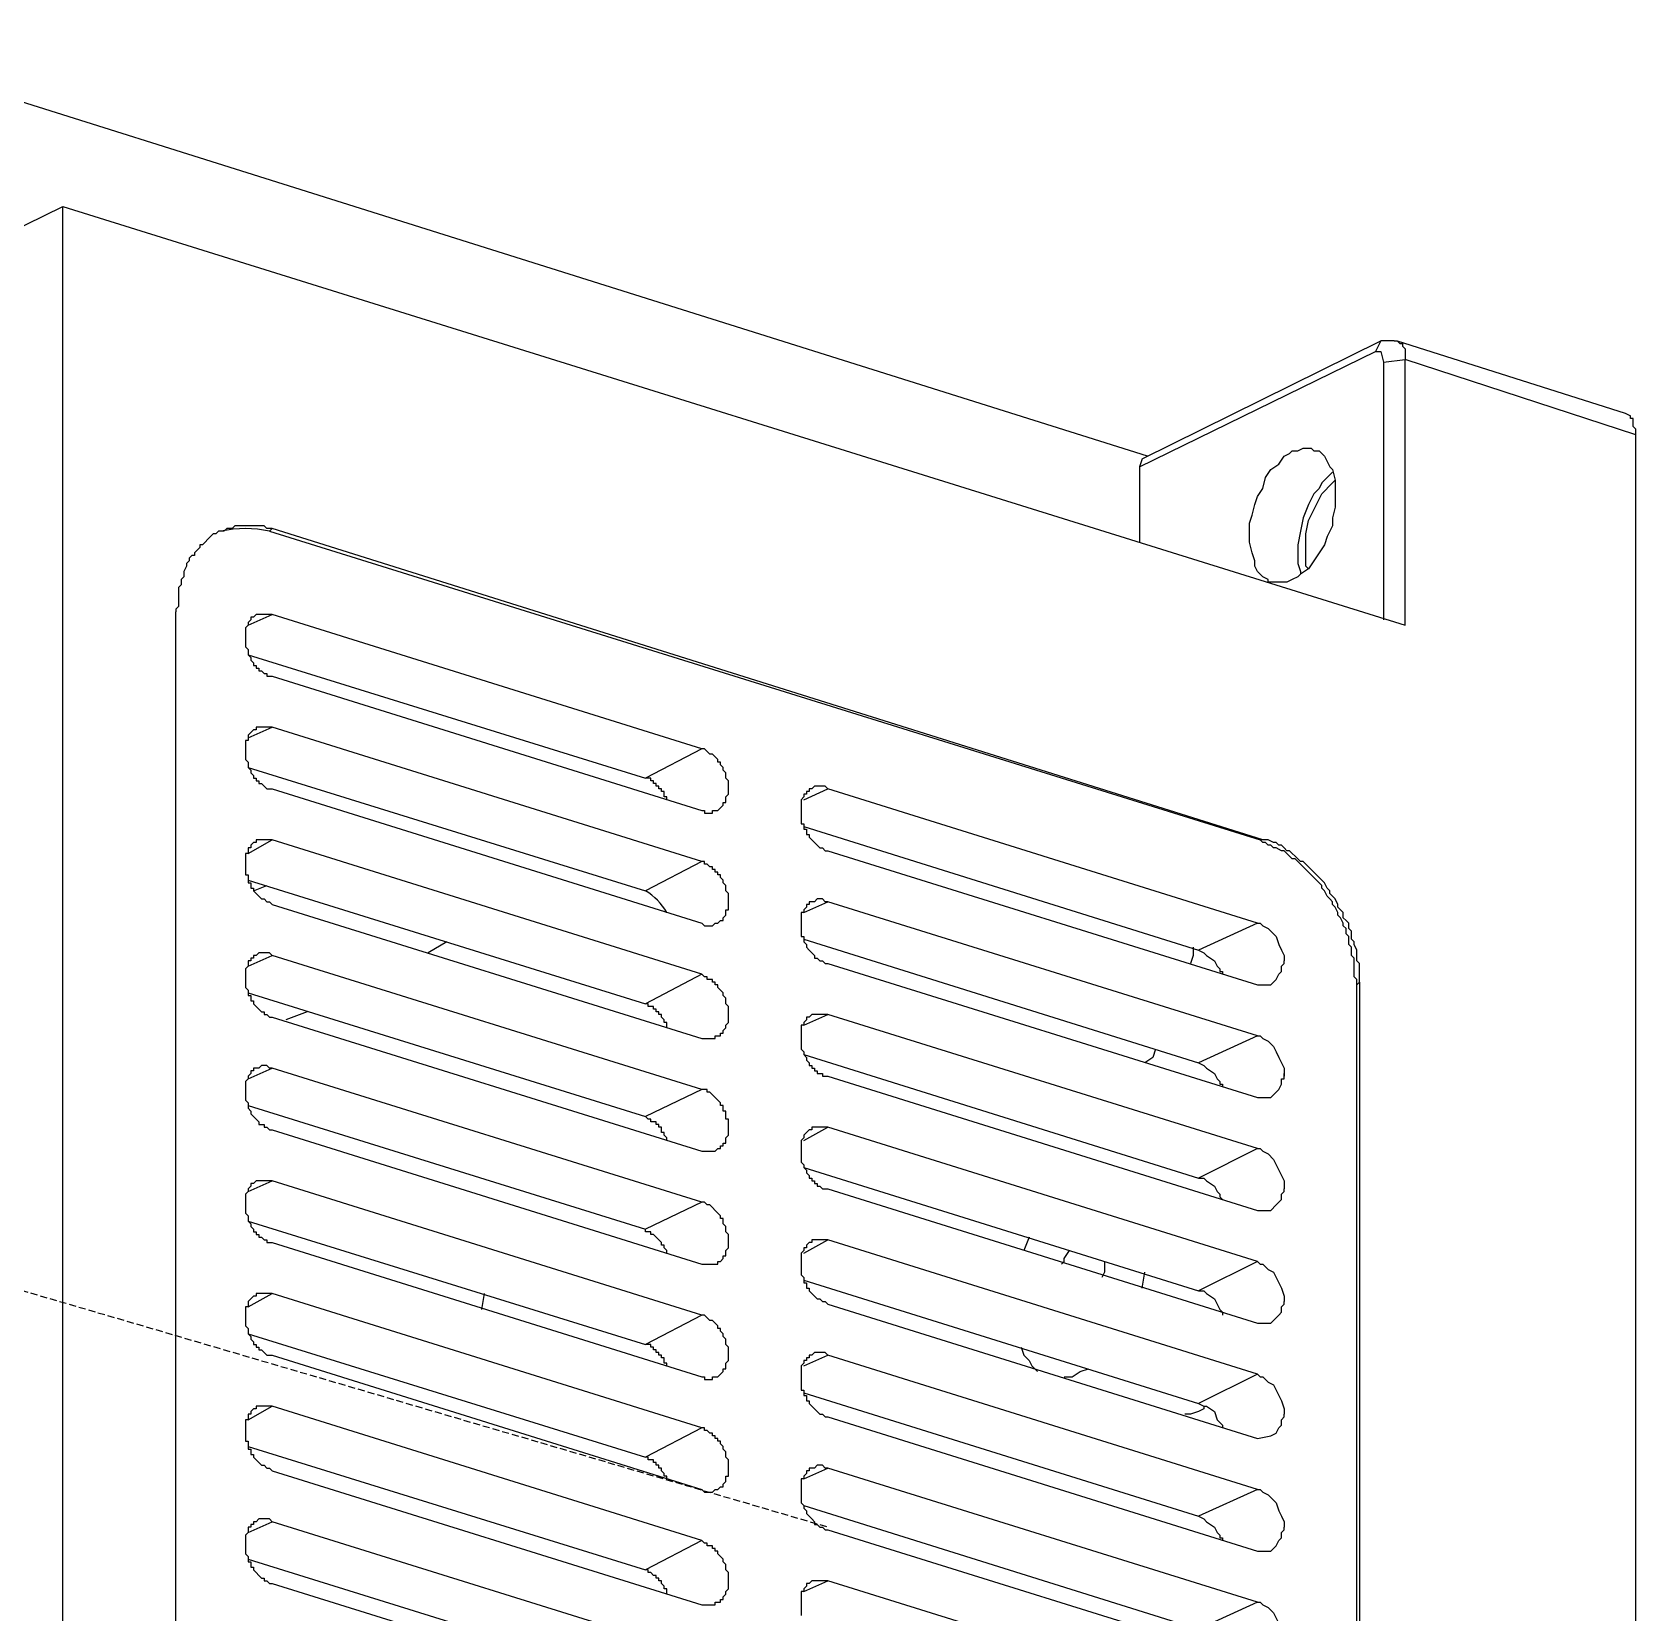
# Model space of a CAD drawing. Header units: millimetres. Extents: x 2689 to 2999, y 977 to 1485.
# Drawn here: x 2756.8 to 2808.9, y 1113.9 to 1165.3 of the extents above; entities that cross this region are included whole.
import ezdxf

# ---------------------------------------------------------------- set-up
doc = ezdxf.new("R2010")
doc.units = ezdxf.units.MM
doc.linetypes.add('PDF_IMPORT', pattern=[1, 0.8, -0.2])
doc.layers.add('PDF_几何图形', color=7, linetype='Continuous')

msp = doc.modelspace()

# ---------------------------------------------------------------- linework, layer by layer
at = {"layer": 'PDF_几何图形', "lineweight": -3}
for points in [[(2793.021, 1151.497), (2749.212, 1165.285)], [(2749.386, 1155.511), (2757.764, 1159.613)], [(2757.764, 1159.613), (2801.399, 1145.999)], [(2757.764, 1036.04), (2757.764, 1159.613)], [(2792.846, 1151.41), (2800.613, 1155.25)], [(2800.613, 1155.25), (2800.439, 1154.9)], [(2801.049, 1155.25), (2800.962, 1155.25), (2800.875, 1155.25), (2800.7, 1155.25), (2800.613, 1155.25)], [(2801.049, 1155.25), (2801.137, 1155.25)], [(2801.049, 1155.25), (2801.137, 1155.25), (2801.224, 1155.162), (2801.311, 1155.162), (2801.311, 1155.075), (2801.399, 1154.988), (2801.399, 1154.813), (2801.399, 1154.639)], [(2801.137, 1155.25), (2808.555, 1152.893), (2808.729, 1152.806)], [(2792.759, 1151.148), (2800.439, 1154.9)], [(2800.439, 1154.9), (2800.613, 1154.9)], [(2800.613, 1154.9), (2800.7, 1154.551)], [(2800.7, 1154.551), (2801.399, 1154.639)], [(2800.7, 1154.551), (2800.7, 1146.174)], [(2808.904, 1152.195), (2801.399, 1154.639)], [(2801.399, 1145.999), (2801.399, 1154.639)], [(2808.904, 1152.195), (2808.904, 1152.282), (2808.904, 1152.37), (2808.816, 1152.457), (2808.816, 1152.544), (2808.816, 1152.631), (2808.816, 1152.719), (2808.729, 1152.719), (2808.729, 1152.806)], [(2808.904, 1011.517), (2808.904, 1152.195)], [(2792.846, 1151.41), (2792.759, 1151.148)], [(2797.035, 1147.395), (2796.948, 1147.395), (2796.948, 1147.483), (2796.773, 1147.57), (2796.686, 1147.657), (2796.599, 1147.744), (2796.512, 1147.919), (2796.512, 1148.093), (2796.424, 1148.355), (2796.337, 1148.704), (2796.337, 1148.966), (2796.337, 1149.315), (2796.424, 1149.577), (2796.512, 1149.926), (2796.599, 1150.188), (2796.773, 1150.45), (2796.861, 1150.799), (2797.035, 1151.061), (2797.297, 1151.235), (2797.471, 1151.497), (2797.646, 1151.584), (2797.733, 1151.672)], [(2797.733, 1151.671), (2797.908, 1151.671), (2798.082, 1151.759), (2798.257, 1151.759), (2798.344, 1151.759), (2798.431, 1151.671)], [(2798.431, 1151.671), (2798.519, 1151.671), (2798.606, 1151.671), (2798.693, 1151.584), (2798.78, 1151.497), (2798.868, 1151.322), (2798.955, 1151.148), (2799.042, 1151.061), (2799.13, 1150.712), (2799.13, 1150.45), (2799.13, 1150.101), (2799.13, 1149.839), (2799.042, 1149.49), (2799.042, 1149.228), (2798.868, 1148.879), (2798.78, 1148.617), (2798.606, 1148.355), (2798.431, 1148.093), (2798.257, 1147.832), (2797.995, 1147.657), (2797.908, 1147.57), (2797.733, 1147.483)], [(2792.759, 1151.148), (2792.759, 1148.704)], [(2799.042, 1150.973), (2798.955, 1150.886), (2798.868, 1150.799), (2798.693, 1150.624), (2798.606, 1150.45), (2798.431, 1150.275), (2798.257, 1149.926), (2798.082, 1149.49), (2797.995, 1149.053), (2797.908, 1148.617), (2797.908, 1148.443), (2797.908, 1148.181), (2797.908, 1148.006), (2797.995, 1147.744)], [(2798.257, 1147.832), (2798.17, 1147.919), (2798.17, 1148.006), (2798.17, 1148.093), (2798.17, 1148.268), (2798.17, 1148.443), (2798.17, 1148.617), (2798.17, 1148.966), (2798.257, 1149.402), (2798.431, 1149.752), (2798.606, 1150.101), (2798.693, 1150.275), (2798.78, 1150.362), (2798.955, 1150.537), (2799.042, 1150.624), (2799.13, 1150.712)], [(2764.571, 1149.141), (2764.484, 1149.141), (2764.396, 1149.141), (2764.309, 1149.228), (2764.222, 1149.228), (2764.135, 1149.228), (2763.96, 1149.228), (2763.873, 1149.228), (2763.786, 1149.228), (2763.698, 1149.228), (2763.611, 1149.228), (2763.524, 1149.228), (2763.436, 1149.228), (2763.349, 1149.228), (2763.262, 1149.141), (2763.175, 1149.141), (2763.087, 1149.141), (2763, 1149.053), (2762.913, 1149.053), (2762.826, 1149.053), (2762.738, 1148.966), (2762.651, 1148.966), (2762.564, 1148.879), (2762.477, 1148.792), (2762.389, 1148.704), (2762.302, 1148.617), (2762.215, 1148.617), (2762.215, 1148.53), (2762.127, 1148.443), (2762.04, 1148.355), (2762.04, 1148.268), (2761.953, 1148.268), (2761.866, 1148.181), (2761.866, 1148.093), (2761.778, 1148.006), (2761.778, 1147.919), (2761.691, 1147.744), (2761.691, 1147.657), (2761.691, 1147.57), (2761.604, 1147.483), (2761.604, 1147.395), (2761.604, 1147.308), (2761.517, 1147.221), (2761.517, 1147.046), (2761.517, 1146.959), (2761.517, 1146.872), (2761.517, 1146.784), (2761.517, 1146.61), (2761.429, 1146.523), (2761.429, 1146.435)], [(2764.484, 1149.053), (2764.571, 1149.141)], [(2764.484, 1149.053), (2796.686, 1139.017)], [(2796.773, 1139.017), (2764.571, 1149.141)], [(2797.995, 1147.744), (2797.995, 1147.657)], [(2797.733, 1147.483), (2797.559, 1147.395), (2797.471, 1147.395), (2797.297, 1147.395), (2797.21, 1147.395), (2797.035, 1147.395)], [(2761.429, 1046.949), (2761.429, 1146.435)], [(2764.571, 1146.348), (2764.484, 1146.348), (2764.396, 1146.348), (2764.309, 1146.348), (2764.222, 1146.348), (2764.135, 1146.348), (2764.047, 1146.348), (2763.96, 1146.261), (2763.873, 1146.261), (2763.873, 1146.174), (2763.786, 1146.086), (2763.786, 1145.999), (2763.698, 1145.912), (2763.698, 1145.824), (2763.698, 1145.737), (2763.698, 1145.65), (2763.698, 1145.563), (2763.698, 1145.475), (2763.698, 1145.388), (2763.698, 1145.301), (2763.786, 1145.214), (2763.786, 1145.126), (2763.786, 1145.039), (2763.873, 1144.952), (2763.873, 1144.865), (2763.96, 1144.777), (2763.96, 1144.69), (2764.047, 1144.69), (2764.047, 1144.603), (2764.135, 1144.603), (2764.135, 1144.515), (2764.222, 1144.515), (2764.309, 1144.428), (2764.396, 1144.428), (2764.396, 1144.341), (2764.484, 1144.341), (2764.571, 1144.341)], [(2763.786, 1145.999), (2764.571, 1146.348)], [(2778.534, 1141.985), (2764.571, 1146.348)], [(2763.786, 1145.039), (2776.701, 1141.025)], [(2764.571, 1144.341), (2778.534, 1139.977)], [(2764.571, 1142.683), (2764.484, 1142.683), (2764.396, 1142.683), (2764.309, 1142.683), (2764.222, 1142.683), (2764.135, 1142.683), (2764.047, 1142.683), (2764.047, 1142.596), (2763.96, 1142.596), (2763.873, 1142.508), (2763.786, 1142.421), (2763.786, 1142.334), (2763.786, 1142.246), (2763.698, 1142.246), (2763.698, 1142.159), (2763.698, 1142.072), (2763.698, 1141.985), (2763.698, 1141.897), (2763.698, 1141.81), (2763.698, 1141.723), (2763.698, 1141.636), (2763.786, 1141.548), (2763.786, 1141.461), (2763.786, 1141.374), (2763.873, 1141.286), (2763.873, 1141.199), (2763.96, 1141.112), (2763.96, 1141.025), (2764.047, 1141.025), (2764.047, 1140.937), (2764.135, 1140.937), (2764.135, 1140.85), (2764.222, 1140.85), (2764.309, 1140.763), (2764.396, 1140.676), (2764.484, 1140.676), (2764.571, 1140.676)], [(2763.786, 1142.334), (2764.571, 1142.683)], [(2778.534, 1138.319), (2764.571, 1142.683)], [(2778.534, 1141.985), (2776.701, 1141.025)], [(2778.534, 1139.977), (2778.621, 1139.977), (2778.621, 1139.89), (2778.709, 1139.89), (2778.796, 1139.89), (2778.883, 1139.89), (2778.883, 1139.977), (2778.97, 1139.977), (2779.058, 1139.977), (2779.145, 1140.065), (2779.232, 1140.152), (2779.232, 1140.239), (2779.319, 1140.239), (2779.319, 1140.326), (2779.319, 1140.414), (2779.407, 1140.501), (2779.407, 1140.588), (2779.407, 1140.676), (2779.407, 1140.763), (2779.407, 1140.85), (2779.407, 1140.937), (2779.319, 1141.025), (2779.319, 1141.112), (2779.319, 1141.199), (2779.232, 1141.286), (2779.232, 1141.374), (2779.145, 1141.461), (2779.145, 1141.548), (2779.058, 1141.548), (2779.058, 1141.636), (2778.97, 1141.723), (2778.883, 1141.81), (2778.796, 1141.81), (2778.709, 1141.897), (2778.621, 1141.985), (2778.534, 1141.985)], [(2763.786, 1141.374), (2776.701, 1137.359)], [(2777.4, 1140.326), (2777.4, 1140.414), (2777.312, 1140.414), (2777.312, 1140.501), (2777.312, 1140.588), (2777.225, 1140.588), (2777.225, 1140.676), (2777.138, 1140.676), (2777.138, 1140.763), (2777.05, 1140.763), (2777.05, 1140.85), (2776.963, 1140.85), (2776.963, 1140.937), (2776.876, 1140.937), (2776.876, 1141.025), (2776.789, 1141.025), (2776.701, 1141.025)], [(2764.571, 1140.676), (2778.534, 1136.312)], [(2782.636, 1140.676), (2782.548, 1140.763), (2782.461, 1140.763), (2782.374, 1140.763), (2782.287, 1140.763), (2782.199, 1140.763), (2782.112, 1140.676), (2782.025, 1140.676), (2782.025, 1140.588), (2781.938, 1140.588), (2781.938, 1140.501), (2781.85, 1140.501), (2781.85, 1140.414), (2781.763, 1140.326), (2781.763, 1140.239), (2781.763, 1140.152), (2781.763, 1140.065), (2781.763, 1139.977), (2781.763, 1139.89), (2781.763, 1139.803), (2781.763, 1139.716), (2781.763, 1139.628), (2781.763, 1139.541), (2781.85, 1139.541), (2781.85, 1139.454), (2781.85, 1139.367), (2781.938, 1139.367), (2781.938, 1139.279), (2781.938, 1139.192), (2782.025, 1139.192), (2782.025, 1139.105), (2782.112, 1139.017), (2782.199, 1138.93), (2782.287, 1138.843), (2782.374, 1138.756), (2782.461, 1138.756), (2782.548, 1138.668), (2782.636, 1138.668)], [(2781.85, 1140.326), (2782.636, 1140.676)], [(2796.599, 1136.312), (2782.636, 1140.676)], [(2781.85, 1139.454), (2794.679, 1135.439)], [(2764.571, 1139.017), (2764.484, 1139.017), (2764.396, 1139.017), (2764.309, 1139.017), (2764.222, 1139.017), (2764.135, 1139.017), (2764.047, 1139.017), (2764.047, 1138.93), (2763.96, 1138.93), (2763.873, 1138.843), (2763.873, 1138.756), (2763.786, 1138.756), (2763.786, 1138.668), (2763.786, 1138.581), (2763.698, 1138.581), (2763.698, 1138.494), (2763.698, 1138.407), (2763.698, 1138.319), (2763.698, 1138.232), (2763.698, 1138.145), (2763.698, 1138.058), (2763.698, 1137.97), (2763.698, 1137.883), (2763.786, 1137.883), (2763.786, 1137.796), (2763.786, 1137.708), (2763.786, 1137.621), (2763.873, 1137.621), (2763.873, 1137.534), (2763.873, 1137.447), (2763.96, 1137.447), (2763.96, 1137.359), (2764.047, 1137.272), (2764.135, 1137.185), (2764.222, 1137.098), (2764.309, 1137.098), (2764.396, 1137.01), (2764.484, 1137.01), (2764.571, 1136.923)], [(2763.786, 1138.581), (2764.571, 1139.017)], [(2778.534, 1134.654), (2764.571, 1139.017)], [(2796.773, 1139.017), (2796.686, 1139.017)], [(2799.828, 1134.305), (2799.828, 1134.479), (2799.74, 1134.567), (2799.74, 1134.654), (2799.74, 1134.829), (2799.74, 1134.916), (2799.74, 1135.003), (2799.74, 1135.178), (2799.653, 1135.265), (2799.653, 1135.439), (2799.653, 1135.527), (2799.566, 1135.614), (2799.566, 1135.789), (2799.566, 1135.876), (2799.479, 1135.963), (2799.479, 1136.138), (2799.391, 1136.225), (2799.391, 1136.312), (2799.304, 1136.487), (2799.217, 1136.574), (2799.217, 1136.661), (2799.13, 1136.836), (2799.042, 1136.923), (2799.042, 1137.01), (2798.955, 1137.098), (2798.868, 1137.185), (2798.78, 1137.359), (2798.693, 1137.447), (2798.693, 1137.534), (2798.606, 1137.621), (2798.519, 1137.708), (2798.431, 1137.796), (2798.344, 1137.883), (2798.257, 1137.97), (2798.17, 1138.058), (2798.082, 1138.145), (2797.995, 1138.232), (2797.908, 1138.319), (2797.821, 1138.407), (2797.733, 1138.407), (2797.646, 1138.494), (2797.559, 1138.581), (2797.471, 1138.668), (2797.384, 1138.668), (2797.21, 1138.756), (2797.122, 1138.756), (2797.035, 1138.843), (2796.948, 1138.843), (2796.861, 1138.93), (2796.773, 1138.93), (2796.686, 1139.017)], [(2799.915, 1134.392), (2799.915, 1134.479), (2799.915, 1134.654), (2799.915, 1134.741), (2799.915, 1134.829), (2799.915, 1135.003), (2799.828, 1135.09), (2799.828, 1135.265), (2799.828, 1135.352), (2799.828, 1135.439), (2799.74, 1135.614), (2799.74, 1135.701), (2799.653, 1135.788), (2799.653, 1135.963), (2799.653, 1136.05), (2799.566, 1136.138), (2799.566, 1136.312), (2799.479, 1136.399), (2799.391, 1136.487), (2799.391, 1136.661), (2799.304, 1136.748), (2799.217, 1136.836), (2799.217, 1136.923), (2799.13, 1137.098), (2799.042, 1137.185), (2798.955, 1137.272), (2798.955, 1137.359), (2798.868, 1137.447), (2798.78, 1137.621), (2798.693, 1137.708), (2798.606, 1137.796), (2798.519, 1137.883), (2798.431, 1137.97), (2798.344, 1138.058), (2798.257, 1138.145), (2798.17, 1138.232), (2798.082, 1138.319), (2797.995, 1138.319), (2797.908, 1138.407), (2797.821, 1138.494), (2797.733, 1138.581), (2797.646, 1138.668), (2797.559, 1138.668), (2797.471, 1138.756), (2797.384, 1138.843), (2797.297, 1138.843), (2797.21, 1138.93), (2797.122, 1138.93), (2796.948, 1139.017), (2796.861, 1139.017), (2796.773, 1139.017)], [(2778.534, 1138.319), (2776.701, 1137.359)], [(2778.534, 1136.312), (2778.621, 1136.225), (2778.709, 1136.225), (2778.796, 1136.225), (2778.883, 1136.225), (2778.97, 1136.312), (2779.058, 1136.312), (2779.145, 1136.399), (2779.232, 1136.399), (2779.232, 1136.487), (2779.319, 1136.574), (2779.319, 1136.661), (2779.319, 1136.748), (2779.407, 1136.748), (2779.407, 1136.836), (2779.407, 1136.923), (2779.407, 1137.01), (2779.407, 1137.098), (2779.407, 1137.185), (2779.407, 1137.272), (2779.319, 1137.359), (2779.319, 1137.447), (2779.319, 1137.534), (2779.232, 1137.621), (2779.232, 1137.708), (2779.145, 1137.796), (2779.145, 1137.883), (2779.058, 1137.883), (2779.058, 1137.97), (2778.97, 1137.97), (2778.97, 1138.058), (2778.883, 1138.058), (2778.883, 1138.145), (2778.796, 1138.145), (2778.709, 1138.232), (2778.621, 1138.232), (2778.621, 1138.319), (2778.534, 1138.319)], [(2782.636, 1138.668), (2796.599, 1134.305)], [(2763.786, 1137.708), (2776.701, 1133.694)], [(2763.96, 1137.359), (2764.396, 1137.534)], [(2764.571, 1136.923), (2778.534, 1132.56)], [(2782.636, 1137.01), (2782.548, 1137.01), (2782.461, 1137.098), (2782.374, 1137.098), (2782.287, 1137.098), (2782.199, 1137.01), (2782.112, 1137.01), (2782.025, 1137.01), (2782.025, 1136.923), (2781.938, 1136.923), (2781.938, 1136.836), (2781.85, 1136.748), (2781.85, 1136.661), (2781.763, 1136.661), (2781.763, 1136.574), (2781.763, 1136.487), (2781.763, 1136.399), (2781.763, 1136.312), (2781.763, 1136.225), (2781.763, 1136.138), (2781.763, 1136.05), (2781.763, 1135.963), (2781.763, 1135.876), (2781.85, 1135.876), (2781.85, 1135.788), (2781.85, 1135.701), (2781.938, 1135.614), (2781.938, 1135.527), (2782.025, 1135.439), (2782.112, 1135.352), (2782.199, 1135.265), (2782.199, 1135.178), (2782.287, 1135.178), (2782.374, 1135.09), (2782.461, 1135.09), (2782.548, 1135.003), (2782.636, 1135.003)], [(2781.85, 1136.661), (2782.636, 1137.01)], [(2796.599, 1132.647), (2782.636, 1137.01)], [(2796.599, 1136.312), (2794.679, 1135.439)], [(2796.599, 1136.312), (2796.686, 1136.312), (2796.773, 1136.225), (2796.948, 1136.138), (2797.122, 1135.963), (2797.21, 1135.876), (2797.297, 1135.614), (2797.384, 1135.439), (2797.471, 1135.265), (2797.471, 1135.09)], [(2770.243, 1135.701), (2769.633, 1135.352)], [(2781.85, 1135.788), (2794.679, 1131.774)], [(2764.571, 1135.265), (2764.484, 1135.352), (2764.396, 1135.352), (2764.309, 1135.352), (2764.222, 1135.352), (2764.135, 1135.352), (2764.047, 1135.265), (2763.96, 1135.265), (2763.96, 1135.178), (2763.873, 1135.178), (2763.873, 1135.09), (2763.786, 1135.09), (2763.786, 1135.003), (2763.786, 1134.916), (2763.698, 1134.829), (2763.698, 1134.741), (2763.698, 1134.654), (2763.698, 1134.567), (2763.698, 1134.479), (2763.698, 1134.392), (2763.698, 1134.305), (2763.698, 1134.218), (2763.786, 1134.13), (2763.786, 1134.043), (2763.786, 1133.956), (2763.873, 1133.956), (2763.873, 1133.869), (2763.873, 1133.781), (2763.96, 1133.781), (2763.96, 1133.694), (2764.047, 1133.607), (2764.135, 1133.52), (2764.222, 1133.432), (2764.309, 1133.432), (2764.309, 1133.345), (2764.396, 1133.345), (2764.484, 1133.258), (2764.571, 1133.258)], [(2763.786, 1134.916), (2764.571, 1135.265)], [(2778.534, 1130.901), (2764.571, 1135.265)], [(2794.504, 1135.527), (2794.504, 1135.265), (2794.417, 1135.003)], [(2794.679, 1135.439), (2794.853, 1135.352), (2794.941, 1135.265), (2795.202, 1135.09), (2795.29, 1134.916), (2795.377, 1134.829), (2795.377, 1134.741), (2795.464, 1134.741), (2795.464, 1134.654)], [(2778.534, 1134.654), (2776.701, 1133.694)], [(2778.534, 1132.56), (2778.621, 1132.56), (2778.709, 1132.56), (2778.796, 1132.56), (2778.883, 1132.56), (2778.97, 1132.56), (2778.97, 1132.647), (2779.058, 1132.647), (2779.145, 1132.647), (2779.145, 1132.734), (2779.232, 1132.734), (2779.232, 1132.821), (2779.319, 1132.909), (2779.319, 1132.996), (2779.407, 1133.083), (2779.407, 1133.17), (2779.407, 1133.258), (2779.407, 1133.345), (2779.407, 1133.432), (2779.407, 1133.52), (2779.407, 1133.607), (2779.319, 1133.694), (2779.319, 1133.781), (2779.319, 1133.869), (2779.232, 1133.956), (2779.232, 1134.043), (2779.145, 1134.13), (2779.058, 1134.218), (2779.058, 1134.305), (2778.97, 1134.305), (2778.97, 1134.392), (2778.883, 1134.392), (2778.883, 1134.479), (2778.796, 1134.479), (2778.709, 1134.479), (2778.709, 1134.567), (2778.621, 1134.567), (2778.534, 1134.654)], [(2782.636, 1135.003), (2796.599, 1130.64)], [(2797.035, 1134.305), (2797.21, 1134.479), (2797.297, 1134.654), (2797.384, 1134.741), (2797.384, 1134.829), (2797.384, 1134.916), (2797.471, 1135.003), (2797.471, 1135.09)], [(2796.599, 1134.305), (2797.035, 1134.305)], [(2799.828, 1134.305), (2799.915, 1134.392)], [(2799.828, 1034.905), (2799.828, 1134.305)], [(2799.915, 1134.392), (2799.915, 1034.993)], [(2763.786, 1134.043), (2776.701, 1130.029)], [(2777.4, 1132.909), (2777.4, 1132.996), (2777.4, 1133.083), (2777.312, 1133.083), (2777.312, 1133.17), (2777.225, 1133.258), (2777.225, 1133.345), (2777.138, 1133.345), (2777.138, 1133.432), (2777.05, 1133.432), (2777.05, 1133.52), (2776.963, 1133.52), (2776.963, 1133.607), (2776.876, 1133.607), (2776.789, 1133.607), (2776.789, 1133.694), (2776.701, 1133.694)], [(2764.571, 1133.258), (2778.534, 1128.894)], [(2765.705, 1133.432), (2765.007, 1133.17)], [(2782.636, 1133.345), (2782.548, 1133.345), (2782.461, 1133.345), (2782.374, 1133.345), (2782.287, 1133.345), (2782.199, 1133.345), (2782.112, 1133.345), (2782.025, 1133.258), (2781.938, 1133.258), (2781.938, 1133.17), (2781.85, 1133.083), (2781.85, 1132.996), (2781.763, 1132.996), (2781.763, 1132.909), (2781.763, 1132.821), (2781.763, 1132.734), (2781.763, 1132.647), (2781.763, 1132.56), (2781.763, 1132.472), (2781.763, 1132.385), (2781.763, 1132.298), (2781.763, 1132.21), (2781.85, 1132.123), (2781.85, 1132.036), (2781.938, 1131.949), (2781.938, 1131.861), (2782.025, 1131.774), (2782.025, 1131.687), (2782.112, 1131.687), (2782.112, 1131.6), (2782.199, 1131.6), (2782.199, 1131.512), (2782.287, 1131.512), (2782.287, 1131.425), (2782.374, 1131.425), (2782.461, 1131.425), (2782.461, 1131.338), (2782.548, 1131.338), (2782.636, 1131.338)], [(2781.85, 1132.996), (2782.636, 1133.345)], [(2796.599, 1128.982), (2782.636, 1133.345)], [(2796.599, 1132.647), (2794.679, 1131.774)], [(2796.599, 1132.647), (2796.686, 1132.647), (2796.773, 1132.56), (2796.948, 1132.472), (2797.122, 1132.298), (2797.21, 1132.123), (2797.297, 1131.949), (2797.384, 1131.774), (2797.471, 1131.6), (2797.471, 1131.338)], [(2781.85, 1132.036), (2794.679, 1128.022)], [(2793.283, 1132.21), (2793.195, 1131.949), (2792.933, 1131.774)], [(2764.571, 1131.6), (2764.484, 1131.6), (2764.396, 1131.687), (2764.309, 1131.687), (2764.222, 1131.687), (2764.135, 1131.6), (2764.047, 1131.6), (2763.96, 1131.6), (2763.96, 1131.512), (2763.873, 1131.512), (2763.873, 1131.425), (2763.786, 1131.338), (2763.786, 1131.251), (2763.698, 1131.163), (2763.698, 1131.076), (2763.698, 1130.989), (2763.698, 1130.901), (2763.698, 1130.814), (2763.698, 1130.727), (2763.698, 1130.64), (2763.698, 1130.552), (2763.786, 1130.465), (2763.786, 1130.378), (2763.786, 1130.291), (2763.873, 1130.203), (2763.873, 1130.116), (2763.96, 1130.029), (2764.047, 1129.941), (2764.135, 1129.854), (2764.135, 1129.767), (2764.222, 1129.767), (2764.309, 1129.767), (2764.309, 1129.68), (2764.396, 1129.68), (2764.484, 1129.592), (2764.571, 1129.592)], [(2763.786, 1131.251), (2764.571, 1131.6)], [(2778.534, 1127.236), (2764.571, 1131.6)], [(2794.679, 1131.774), (2794.853, 1131.687), (2794.941, 1131.6), (2795.202, 1131.425), (2795.29, 1131.251), (2795.377, 1131.163), (2795.377, 1131.076), (2795.464, 1131.076), (2795.464, 1130.989)], [(2782.636, 1131.338), (2796.599, 1126.974)], [(2797.035, 1130.64), (2797.21, 1130.814), (2797.297, 1130.901), (2797.384, 1131.076), (2797.384, 1131.163), (2797.384, 1131.251), (2797.471, 1131.251), (2797.471, 1131.425)], [(2778.534, 1130.901), (2776.701, 1130.029)], [(2778.534, 1128.894), (2778.621, 1128.894), (2778.709, 1128.894), (2778.796, 1128.894), (2778.883, 1128.894), (2778.97, 1128.894), (2779.058, 1128.982), (2779.145, 1128.982), (2779.145, 1129.069), (2779.232, 1129.069), (2779.232, 1129.156), (2779.319, 1129.156), (2779.319, 1129.243), (2779.319, 1129.331), (2779.407, 1129.418), (2779.407, 1129.505), (2779.407, 1129.592), (2779.407, 1129.68), (2779.407, 1129.767), (2779.407, 1129.854), (2779.407, 1129.941), (2779.319, 1129.941), (2779.319, 1130.029), (2779.319, 1130.116), (2779.319, 1130.203), (2779.232, 1130.203), (2779.232, 1130.291), (2779.232, 1130.378), (2779.145, 1130.378), (2779.145, 1130.465), (2779.058, 1130.552), (2778.97, 1130.64), (2778.883, 1130.727), (2778.796, 1130.814), (2778.709, 1130.814), (2778.709, 1130.901), (2778.621, 1130.901), (2778.534, 1130.901)], [(2796.599, 1130.64), (2797.035, 1130.64)], [(2763.786, 1130.378), (2776.701, 1126.363)], [(2777.4, 1129.243), (2777.4, 1129.331), (2777.312, 1129.418), (2777.312, 1129.505), (2777.225, 1129.505), (2777.225, 1129.592), (2777.225, 1129.68), (2777.138, 1129.68), (2777.138, 1129.767), (2777.05, 1129.767), (2777.05, 1129.854), (2776.963, 1129.854), (2776.876, 1129.854), (2776.876, 1129.941), (2776.789, 1129.941), (2776.701, 1130.029)], [(2764.571, 1129.592), (2778.534, 1125.229)], [(2782.636, 1129.68), (2782.548, 1129.68), (2782.461, 1129.68), (2782.374, 1129.68), (2782.287, 1129.68), (2782.199, 1129.68), (2782.112, 1129.68), (2782.112, 1129.592), (2782.025, 1129.592), (2781.938, 1129.505), (2781.85, 1129.418), (2781.85, 1129.331), (2781.763, 1129.243), (2781.763, 1129.156), (2781.763, 1129.069), (2781.763, 1128.982), (2781.763, 1128.894), (2781.763, 1128.807), (2781.763, 1128.72), (2781.763, 1128.632), (2781.763, 1128.545), (2781.85, 1128.458), (2781.85, 1128.371), (2781.938, 1128.283), (2781.938, 1128.196), (2782.025, 1128.109), (2782.025, 1128.022), (2782.112, 1128.022), (2782.112, 1127.934), (2782.199, 1127.934), (2782.199, 1127.847), (2782.287, 1127.847), (2782.287, 1127.76), (2782.374, 1127.76), (2782.461, 1127.672), (2782.548, 1127.672), (2782.636, 1127.672)], [(2781.85, 1129.243), (2782.636, 1129.68)], [(2796.599, 1125.316), (2782.636, 1129.68)], [(2796.599, 1128.982), (2794.679, 1128.022)], [(2796.599, 1128.982), (2796.686, 1128.982), (2796.773, 1128.894), (2796.948, 1128.807), (2797.122, 1128.632), (2797.21, 1128.458), (2797.297, 1128.283), (2797.384, 1128.109), (2797.471, 1127.934), (2797.471, 1127.672)], [(2764.571, 1127.934), (2764.484, 1127.934), (2764.396, 1127.934), (2764.309, 1127.934), (2764.222, 1127.934), (2764.135, 1127.934), (2764.047, 1127.934), (2763.96, 1127.847), (2763.873, 1127.847), (2763.873, 1127.76), (2763.786, 1127.672), (2763.786, 1127.585), (2763.698, 1127.498), (2763.698, 1127.411), (2763.698, 1127.323), (2763.698, 1127.236), (2763.698, 1127.149), (2763.698, 1127.062), (2763.698, 1126.974), (2763.698, 1126.887), (2763.786, 1126.8), (2763.786, 1126.713), (2763.786, 1126.625), (2763.873, 1126.538), (2763.873, 1126.451), (2763.96, 1126.363), (2763.96, 1126.276), (2764.047, 1126.276), (2764.047, 1126.189), (2764.135, 1126.189), (2764.135, 1126.102), (2764.222, 1126.102), (2764.309, 1126.014), (2764.396, 1126.014), (2764.396, 1125.927), (2764.484, 1125.927), (2764.571, 1125.927)], [(2763.786, 1127.585), (2764.571, 1127.934)], [(2778.534, 1123.571), (2764.571, 1127.934)], [(2781.85, 1128.371), (2794.679, 1124.356)], [(2794.679, 1128.022), (2794.853, 1128.022), (2794.941, 1127.934), (2795.202, 1127.76), (2795.29, 1127.585), (2795.377, 1127.498), (2795.377, 1127.411), (2795.464, 1127.323)], [(2782.636, 1127.672), (2796.599, 1123.309)], [(2797.035, 1126.974), (2797.21, 1127.149), (2797.297, 1127.236), (2797.384, 1127.323), (2797.384, 1127.498), (2797.471, 1127.585), (2797.471, 1127.672)], [(2778.534, 1127.236), (2776.701, 1126.363)], [(2778.534, 1125.229), (2778.621, 1125.229), (2778.709, 1125.229), (2778.796, 1125.229), (2778.883, 1125.229), (2778.97, 1125.229), (2779.058, 1125.229), (2779.058, 1125.316), (2779.145, 1125.316), (2779.232, 1125.403), (2779.232, 1125.491), (2779.319, 1125.491), (2779.319, 1125.578), (2779.319, 1125.665), (2779.407, 1125.753), (2779.407, 1125.84), (2779.407, 1125.927), (2779.407, 1126.014), (2779.407, 1126.102), (2779.407, 1126.189), (2779.319, 1126.276), (2779.319, 1126.363), (2779.319, 1126.451), (2779.232, 1126.538), (2779.232, 1126.625), (2779.232, 1126.713), (2779.145, 1126.713), (2779.145, 1126.8), (2779.058, 1126.887), (2778.97, 1126.974), (2778.883, 1127.062), (2778.796, 1127.149), (2778.709, 1127.149), (2778.621, 1127.236), (2778.534, 1127.236)], [(2796.599, 1126.974), (2797.035, 1126.974)], [(2763.786, 1126.625), (2776.701, 1122.611)], [(2777.4, 1125.578), (2777.4, 1125.665), (2777.312, 1125.753), (2777.312, 1125.84), (2777.225, 1125.84), (2777.225, 1125.927), (2777.138, 1126.014), (2777.05, 1126.102), (2776.963, 1126.189), (2776.876, 1126.189), (2776.876, 1126.276), (2776.789, 1126.276), (2776.701, 1126.276), (2776.701, 1126.363)], [(2764.571, 1125.927), (2778.534, 1121.564)], [(2782.636, 1126.014), (2782.548, 1126.014), (2782.461, 1126.014), (2782.374, 1126.014), (2782.287, 1126.014), (2782.199, 1126.014), (2782.112, 1126.014), (2782.112, 1125.927), (2782.025, 1125.927), (2781.938, 1125.84), (2781.938, 1125.753), (2781.85, 1125.753), (2781.85, 1125.665), (2781.763, 1125.578), (2781.763, 1125.491), (2781.763, 1125.403), (2781.763, 1125.316), (2781.763, 1125.229), (2781.763, 1125.142), (2781.763, 1125.054), (2781.763, 1124.967), (2781.763, 1124.88), (2781.85, 1124.793), (2781.85, 1124.705), (2781.85, 1124.618), (2781.938, 1124.618), (2781.938, 1124.531), (2781.938, 1124.444), (2782.025, 1124.444), (2782.025, 1124.356), (2782.112, 1124.269), (2782.199, 1124.182), (2782.287, 1124.094), (2782.374, 1124.094), (2782.461, 1124.007), (2782.548, 1124.007), (2782.636, 1123.92)], [(2781.85, 1125.578), (2782.636, 1126.014)], [(2796.599, 1121.651), (2782.636, 1126.014)], [(2789.181, 1126.102), (2789.006, 1125.665)], [(2790.228, 1125.229), (2790.315, 1125.316), (2790.315, 1125.403), (2790.49, 1125.665)], [(2791.624, 1125.316), (2791.624, 1125.229), (2791.624, 1125.054), (2791.624, 1124.967), (2791.537, 1124.793)], [(2796.599, 1125.316), (2794.679, 1124.356)], [(2796.599, 1125.316), (2796.686, 1125.229), (2796.773, 1125.229), (2796.948, 1125.054), (2797.122, 1124.967), (2797.21, 1124.793), (2797.297, 1124.618), (2797.384, 1124.444), (2797.471, 1124.182), (2797.471, 1124.007)], [(2792.846, 1124.444), (2792.933, 1124.967)], [(2764.571, 1124.269), (2764.484, 1124.269), (2764.396, 1124.269), (2764.309, 1124.269), (2764.222, 1124.269), (2764.135, 1124.269), (2764.047, 1124.269), (2764.047, 1124.182), (2763.96, 1124.182), (2763.873, 1124.094), (2763.786, 1124.007), (2763.786, 1123.92), (2763.786, 1123.833), (2763.698, 1123.833), (2763.698, 1123.745), (2763.698, 1123.658), (2763.698, 1123.571), (2763.698, 1123.484), (2763.698, 1123.396), (2763.698, 1123.309), (2763.698, 1123.222), (2763.786, 1123.134), (2763.786, 1123.047), (2763.786, 1122.96), (2763.873, 1122.873), (2763.873, 1122.785), (2763.96, 1122.698), (2763.96, 1122.611), (2764.047, 1122.611), (2764.047, 1122.524), (2764.135, 1122.524), (2764.135, 1122.436), (2764.222, 1122.436), (2764.309, 1122.349), (2764.396, 1122.262), (2764.484, 1122.262), (2764.571, 1122.262)], [(2763.786, 1123.833), (2764.571, 1124.269)], [(2778.534, 1119.906), (2764.571, 1124.269)], [(2771.378, 1123.745), (2771.465, 1124.269)], [(2781.85, 1124.705), (2794.679, 1120.691)], [(2794.679, 1124.356), (2794.853, 1124.356), (2794.941, 1124.269), (2795.202, 1124.094), (2795.29, 1123.92), (2795.377, 1123.745), (2795.464, 1123.658), (2795.464, 1123.571)], [(2782.636, 1123.92), (2796.599, 1119.556)], [(2797.035, 1123.309), (2797.21, 1123.484), (2797.297, 1123.571), (2797.384, 1123.658), (2797.384, 1123.745), (2797.384, 1123.833), (2797.471, 1123.92), (2797.471, 1124.007)], [(2778.534, 1123.571), (2776.701, 1122.611)], [(2778.534, 1121.564), (2778.621, 1121.564), (2778.621, 1121.476), (2778.709, 1121.476), (2778.796, 1121.476), (2778.883, 1121.476), (2778.883, 1121.564), (2778.97, 1121.564), (2779.058, 1121.564), (2779.145, 1121.651), (2779.232, 1121.738), (2779.232, 1121.825), (2779.319, 1121.825), (2779.319, 1121.913), (2779.319, 1122), (2779.407, 1122.087), (2779.407, 1122.175), (2779.407, 1122.262), (2779.407, 1122.349), (2779.407, 1122.436), (2779.407, 1122.524), (2779.319, 1122.611), (2779.319, 1122.698), (2779.319, 1122.785), (2779.232, 1122.873), (2779.232, 1122.96), (2779.145, 1123.047), (2779.145, 1123.134), (2779.058, 1123.134), (2779.058, 1123.222), (2778.97, 1123.309), (2778.883, 1123.396), (2778.796, 1123.396), (2778.709, 1123.484), (2778.621, 1123.571), (2778.534, 1123.571)], [(2796.599, 1123.309), (2797.035, 1123.309)], [(2763.786, 1122.96), (2776.701, 1118.946)], [(2764.571, 1122.262), (2778.534, 1117.898)], [(2777.4, 1121.913), (2777.4, 1122), (2777.312, 1122), (2777.312, 1122.087), (2777.312, 1122.175), (2777.225, 1122.175), (2777.225, 1122.262), (2777.138, 1122.262), (2777.138, 1122.349), (2777.05, 1122.349), (2777.05, 1122.436), (2776.963, 1122.436), (2776.963, 1122.524), (2776.876, 1122.524), (2776.876, 1122.611), (2776.789, 1122.611), (2776.701, 1122.611)], [(2782.636, 1122.262), (2782.548, 1122.349), (2782.461, 1122.349), (2782.374, 1122.349), (2782.287, 1122.349), (2782.199, 1122.349), (2782.112, 1122.262), (2782.025, 1122.262), (2782.025, 1122.175), (2781.938, 1122.175), (2781.938, 1122.087), (2781.85, 1122.087), (2781.85, 1122), (2781.763, 1121.913), (2781.763, 1121.825), (2781.763, 1121.738), (2781.763, 1121.651), (2781.763, 1121.564), (2781.763, 1121.476), (2781.763, 1121.389), (2781.763, 1121.302), (2781.763, 1121.215), (2781.763, 1121.127), (2781.85, 1121.127), (2781.85, 1121.04), (2781.85, 1120.953), (2781.938, 1120.953), (2781.938, 1120.865), (2781.938, 1120.778), (2782.025, 1120.778), (2782.025, 1120.691), (2782.112, 1120.604), (2782.199, 1120.516), (2782.287, 1120.429), (2782.374, 1120.342), (2782.461, 1120.342), (2782.548, 1120.255), (2782.636, 1120.255)], [(2781.85, 1121.913), (2782.636, 1122.262)], [(2796.599, 1117.898), (2782.636, 1122.262)], [(2788.919, 1122.524), (2789.006, 1122.262), (2789.181, 1122.087), (2789.268, 1121.913), (2789.443, 1121.738)], [(2790.315, 1121.564), (2790.49, 1121.564), (2790.577, 1121.564), (2790.839, 1121.738)], [(2790.839, 1121.738), (2791.101, 1121.825)], [(2796.599, 1121.651), (2794.679, 1120.691)], [(2796.599, 1121.651), (2796.686, 1121.564), (2796.773, 1121.564), (2796.948, 1121.389), (2797.122, 1121.302), (2797.21, 1121.127), (2797.297, 1120.953), (2797.384, 1120.778), (2797.471, 1120.516), (2797.471, 1120.342)], [(2764.571, 1120.604), (2764.484, 1120.604), (2764.396, 1120.604), (2764.309, 1120.604), (2764.222, 1120.604), (2764.135, 1120.604), (2764.047, 1120.604), (2764.047, 1120.516), (2763.96, 1120.516), (2763.873, 1120.429), (2763.873, 1120.342), (2763.786, 1120.342), (2763.786, 1120.255), (2763.786, 1120.167), (2763.698, 1120.167), (2763.698, 1120.08), (2763.698, 1119.993), (2763.698, 1119.906), (2763.698, 1119.818), (2763.698, 1119.731), (2763.698, 1119.644), (2763.698, 1119.556), (2763.698, 1119.469), (2763.786, 1119.469), (2763.786, 1119.382), (2763.786, 1119.295), (2763.786, 1119.207), (2763.873, 1119.207), (2763.873, 1119.12), (2763.873, 1119.033), (2763.96, 1119.033), (2763.96, 1118.946), (2764.047, 1118.858), (2764.135, 1118.771), (2764.222, 1118.684), (2764.309, 1118.684), (2764.396, 1118.596), (2764.484, 1118.596), (2764.571, 1118.509)], [(2763.786, 1120.167), (2764.571, 1120.604)], [(2778.534, 1116.24), (2764.571, 1120.604)], [(2781.85, 1121.04), (2794.679, 1117.026)], [(2794.679, 1120.691), (2794.853, 1120.604), (2794.941, 1120.604), (2795.202, 1120.429), (2795.29, 1120.167), (2795.377, 1120.08), (2795.464, 1119.993), (2795.464, 1119.906)], [(2794.853, 1120.604), (2794.853, 1120.516), (2794.679, 1120.429)], [(2782.636, 1120.255), (2796.599, 1115.891)], [(2794.679, 1120.429), (2794.417, 1120.342), (2794.243, 1120.342)], [(2797.035, 1119.644), (2797.21, 1119.731), (2797.297, 1119.906), (2797.384, 1119.993), (2797.384, 1120.08), (2797.384, 1120.167), (2797.471, 1120.255), (2797.471, 1120.342)], [(2778.534, 1119.906), (2776.701, 1118.946)], [(2778.534, 1117.898), (2778.621, 1117.811), (2778.709, 1117.811), (2778.796, 1117.811), (2778.883, 1117.811), (2778.97, 1117.898), (2779.058, 1117.898), (2779.145, 1117.986), (2779.232, 1117.986), (2779.232, 1118.073), (2779.319, 1118.16), (2779.319, 1118.247), (2779.319, 1118.335), (2779.407, 1118.335), (2779.407, 1118.422), (2779.407, 1118.509), (2779.407, 1118.596), (2779.407, 1118.684), (2779.407, 1118.771), (2779.407, 1118.858), (2779.319, 1118.946), (2779.319, 1119.033), (2779.319, 1119.12), (2779.232, 1119.207), (2779.232, 1119.295), (2779.145, 1119.382), (2779.145, 1119.469), (2779.058, 1119.469), (2779.058, 1119.556), (2778.97, 1119.556), (2778.97, 1119.644), (2778.883, 1119.644), (2778.883, 1119.731), (2778.796, 1119.731), (2778.709, 1119.818), (2778.621, 1119.818), (2778.621, 1119.906), (2778.534, 1119.906)], [(2796.599, 1119.556), (2797.035, 1119.644)], [(2763.786, 1119.295), (2776.701, 1115.28)], [(2764.571, 1118.509), (2778.534, 1114.146)], [(2777.4, 1118.335), (2777.312, 1118.335), (2777.312, 1118.422), (2777.225, 1118.509), (2777.225, 1118.596), (2777.138, 1118.596), (2777.138, 1118.684), (2777.05, 1118.684), (2777.05, 1118.771), (2776.963, 1118.771), (2776.963, 1118.858), (2776.876, 1118.858), (2776.789, 1118.858), (2776.789, 1118.946), (2776.701, 1118.946)], [(2782.636, 1118.596), (2782.548, 1118.596), (2782.461, 1118.684), (2782.374, 1118.684), (2782.287, 1118.684), (2782.199, 1118.596), (2782.112, 1118.596), (2782.025, 1118.596), (2782.025, 1118.509), (2781.938, 1118.509), (2781.938, 1118.422), (2781.85, 1118.335), (2781.85, 1118.247), (2781.763, 1118.247), (2781.763, 1118.16), (2781.763, 1118.073), (2781.763, 1117.986), (2781.763, 1117.898), (2781.763, 1117.811), (2781.763, 1117.724), (2781.763, 1117.637), (2781.763, 1117.549), (2781.763, 1117.462), (2781.85, 1117.375), (2781.85, 1117.287), (2781.938, 1117.2), (2781.938, 1117.113), (2782.025, 1117.026), (2782.112, 1116.938), (2782.199, 1116.851), (2782.199, 1116.764), (2782.287, 1116.764), (2782.374, 1116.677), (2782.461, 1116.677), (2782.548, 1116.589), (2782.636, 1116.589)], [(2781.85, 1118.247), (2782.636, 1118.596)], [(2796.599, 1114.233), (2782.636, 1118.596)], [(2777.4, 1118.247), (2777.4, 1118.335)], [(2796.599, 1117.898), (2794.679, 1117.026)], [(2796.599, 1117.898), (2796.686, 1117.898), (2796.773, 1117.811), (2796.948, 1117.724), (2797.122, 1117.549), (2797.21, 1117.462), (2797.297, 1117.2), (2797.384, 1117.026), (2797.471, 1116.851), (2797.471, 1116.677)], [(2764.571, 1116.851), (2764.484, 1116.938), (2764.396, 1116.938), (2764.309, 1116.938), (2764.222, 1116.938), (2764.135, 1116.938), (2764.047, 1116.851), (2763.96, 1116.851), (2763.96, 1116.764), (2763.873, 1116.764), (2763.873, 1116.677), (2763.786, 1116.677), (2763.786, 1116.589), (2763.786, 1116.502), (2763.698, 1116.415), (2763.698, 1116.327), (2763.698, 1116.24), (2763.698, 1116.153), (2763.698, 1116.066), (2763.698, 1115.978), (2763.698, 1115.891), (2763.698, 1115.804), (2763.786, 1115.717), (2763.786, 1115.629), (2763.786, 1115.542), (2763.873, 1115.542), (2763.873, 1115.455), (2763.873, 1115.368), (2763.96, 1115.368), (2763.96, 1115.28), (2764.047, 1115.193), (2764.135, 1115.106), (2764.222, 1115.018), (2764.309, 1115.018), (2764.309, 1114.931), (2764.396, 1114.931), (2764.484, 1114.844), (2764.571, 1114.844)], [(2781.85, 1117.375), (2794.679, 1113.36)], [(2794.679, 1117.026), (2794.853, 1116.938), (2794.941, 1116.851), (2795.202, 1116.677), (2795.29, 1116.502), (2795.377, 1116.415), (2795.377, 1116.327), (2795.464, 1116.327), (2795.464, 1116.24)], [(2763.786, 1116.502), (2764.571, 1116.851)], [(2778.534, 1112.488), (2764.571, 1116.851)], [(2782.636, 1116.589), (2796.599, 1112.226)], [(2797.035, 1115.891), (2797.21, 1116.066), (2797.297, 1116.24), (2797.384, 1116.327), (2797.384, 1116.415), (2797.384, 1116.502), (2797.471, 1116.589), (2797.471, 1116.677)], [(2778.534, 1116.24), (2776.701, 1115.28)], [(2778.534, 1114.146), (2778.621, 1114.146), (2778.709, 1114.146), (2778.796, 1114.146), (2778.883, 1114.146), (2778.97, 1114.146), (2778.97, 1114.233), (2779.058, 1114.233), (2779.145, 1114.233), (2779.145, 1114.32), (2779.232, 1114.32), (2779.232, 1114.408), (2779.319, 1114.495), (2779.319, 1114.582), (2779.407, 1114.669), (2779.407, 1114.757), (2779.407, 1114.844), (2779.407, 1114.931), (2779.407, 1115.018), (2779.407, 1115.106), (2779.407, 1115.193), (2779.319, 1115.28), (2779.319, 1115.368), (2779.319, 1115.455), (2779.232, 1115.542), (2779.232, 1115.629), (2779.145, 1115.717), (2779.058, 1115.804), (2779.058, 1115.891), (2778.97, 1115.891), (2778.97, 1115.978), (2778.883, 1115.978), (2778.883, 1116.066), (2778.796, 1116.066), (2778.709, 1116.066), (2778.709, 1116.153), (2778.621, 1116.153), (2778.534, 1116.24)], [(2796.599, 1115.891), (2797.035, 1115.891)], [(2763.786, 1115.629), (2776.701, 1111.615)], [(2764.571, 1114.844), (2778.534, 1110.48)], [(2777.4, 1114.495), (2777.4, 1114.582), (2777.4, 1114.669), (2777.312, 1114.669), (2777.312, 1114.757), (2777.225, 1114.844), (2777.225, 1114.931), (2777.138, 1114.931), (2777.138, 1115.018), (2777.05, 1115.018), (2777.05, 1115.106), (2776.963, 1115.106), (2776.876, 1115.193), (2776.789, 1115.193), (2776.789, 1115.28), (2776.701, 1115.28)], [(2782.636, 1114.931), (2782.548, 1114.931), (2782.461, 1114.931), (2782.374, 1114.931), (2782.287, 1114.931), (2782.199, 1114.931), (2782.112, 1114.931), (2782.025, 1114.844), (2781.938, 1114.844), (2781.938, 1114.757), (2781.85, 1114.669), (2781.85, 1114.582), (2781.763, 1114.582), (2781.763, 1114.495), (2781.763, 1114.408), (2781.763, 1114.32), (2781.763, 1114.233), (2781.763, 1114.146), (2781.763, 1114.058), (2781.763, 1113.971), (2781.763, 1113.884), (2781.763, 1113.797)], [(2781.85, 1114.582), (2782.636, 1114.931)], [(2796.599, 1110.568), (2782.636, 1114.931)], [(2796.599, 1114.233), (2794.679, 1113.36)], [(2796.599, 1114.233), (2796.686, 1114.233), (2796.773, 1114.146), (2796.948, 1114.059), (2797.122, 1113.884), (2797.21, 1113.709), (2797.297, 1113.535), (2797.384, 1113.36), (2797.471, 1113.186), (2797.471, 1112.924)]]:
    msp.add_lwpolyline(points, dxfattribs=at)
at = {"layer": 'PDF_几何图形', "linetype": 'PDF_IMPORT', "lineweight": -3, "ltscale": 0.282568}
msp.add_lwpolyline([(2710.726, 1137.796), (2782.636, 1116.677)], dxfattribs=at)
at = {"layer": 'PDF_几何图形', "lineweight": -3}
for centre, radius, start, end in [((2763.698, 1145.563), 3.578, 77.3196, 102.6804), ((2775.698, 1135.658), 1.976, 30.5297, 59.4703)]:
    msp.add_arc(centre, radius, start, end, dxfattribs=at)

doc.saveas('drawing.dxf')
